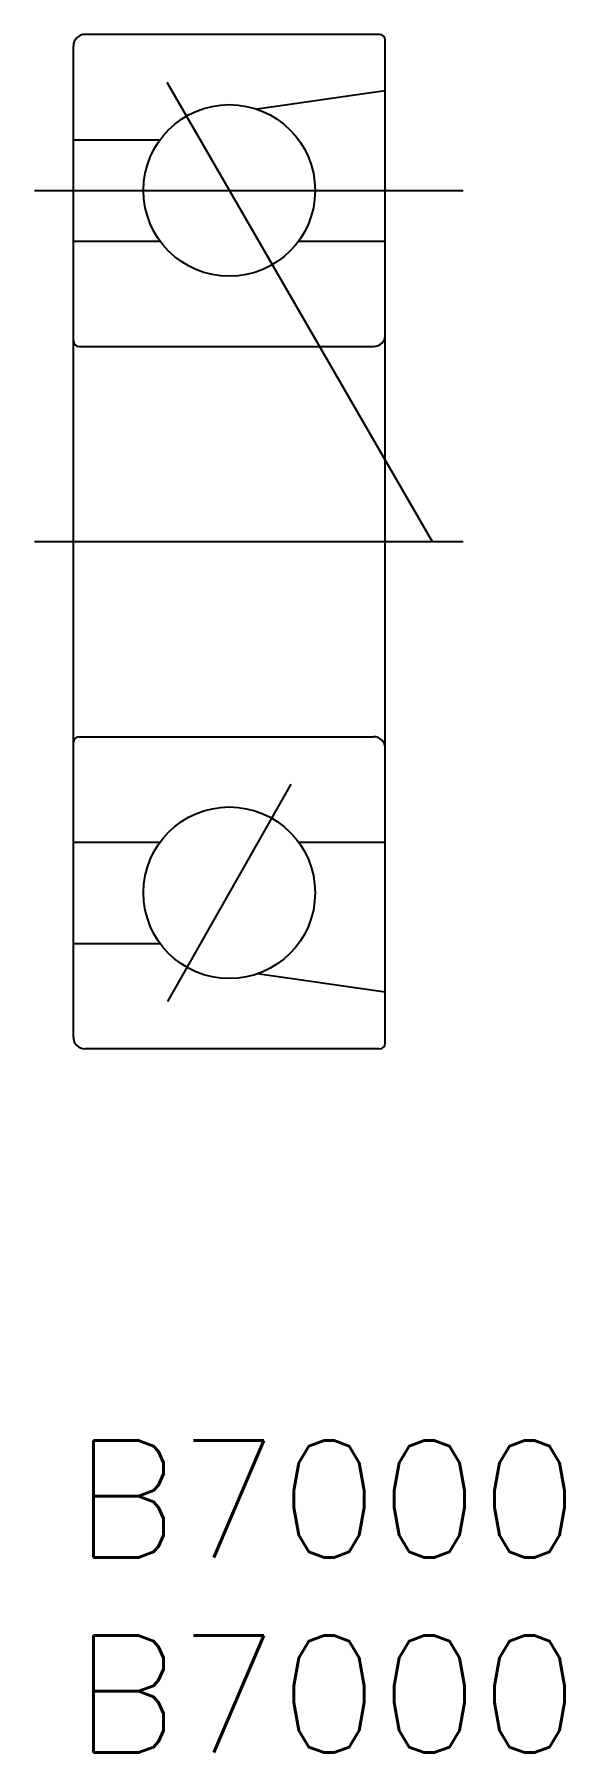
# Model space of a CAD drawing. Extents: x -1 to 12.6, y -8 to 36.
import ezdxf

# ---------------------------------------------------------------- set-up
doc = ezdxf.new("R2010")
doc.units = 0
doc.header["$LTSCALE"] = 0.5
doc.linetypes.add('CENTER', pattern=[50.8, 31.75, -6.35, 6.35, -6.35])
doc.layers.get('0').update_dxf_attribs({"linetype": 'CONTINUOUS'})
for name, color, linetype in [('MSM_CENTER', 1, 'CENTER'), ('MSM_CONTINUOUS', 7, 'CONTINUOUS'), ('MSM_PART_NUMBER', 7, 'CONTINUOUS')]:
    doc.layers.add(name, color=color, linetype=linetype)
doc.styles.get("Standard").update_dxf_attribs({"font": 'txt.shx', "height": 3, "bigfont": 'bigfont.shx'})

# ---------------------------------------------------------------- blocks, each defined once
blk = doc.blocks.new('*U3')
at = {"layer": 'MSM_PART_NUMBER'}
blk.add_text('B7000', height=3, dxfattribs=at).set_placement((0, -3))
blk = doc.blocks.new('*U4')
at = {"layer": 'MSM_PART_NUMBER'}
blk.add_text('B7000', height=3, dxfattribs=at).set_placement((0, -8))

msp = doc.modelspace()

# ---------------------------------------------------------------- linework, layer by layer
for p, q in [((8, 34.586), (4.717, 34.116)), ((8, 11.486), (4.717, 11.956))]:
    msp.add_line(p, q)
at = {"layer": 'MSM_CENTER'}
for p, q in [((2.399, 34.807), (9.2, 23.036)), ((-1, 32.036), (10, 32.036)), ((-1, 23.036), (10, 23.036)), ((5.581, 16.818), (2.419, 11.254))]:
    msp.add_line(p, q, dxfattribs=at)
at = {"layer": 'MSM_CONTINUOUS'}
for p, q in [((0, 10.336), (0, 35.736)), ((7.85, 36.036), (0.3, 36.036)), ((4.075, 36.036), (4.075, 36.036)), ((5.963, 36.036), (5.963, 36.036)), ((8, 10.186), (8, 35.886)), ((0, 33.336), (2.225, 33.336)), ((0, 30.736), (2.225, 30.736)), ((5.775, 30.736), (8, 30.736)), ((0.15, 28.036), (7.7, 28.036)), ((0.15, 18.036), (7.7, 18.036)), ((0, 15.336), (2.225, 15.336)), ((5.775, 15.336), (8, 15.336)), ((0, 12.736), (2.225, 12.736)), ((7.85, 10.036), (0.3, 10.036))]:
    msp.add_line(p, q, dxfattribs=at)
for centre in [(4, 32.036), (4, 14.036)]:
    msp.add_circle(centre, 2.2, dxfattribs=at)
for centre, radius, start, end in [((0.3, 35.736), 0.3, 90, 180), ((7.85, 35.886), 0.15, 0, 90), ((0.15, 28.186), 0.15, 180, 270), ((7.7, 28.336), 0.3, 270, 0), ((0.15, 17.886), 0.15, 90, 180), ((7.7, 17.736), 0.3, 0, 90), ((0.3, 10.336), 0.3, 180, 270), ((7.85, 10.186), 0.15, 270, 0)]:
    msp.add_arc(centre, radius, start, end, dxfattribs=at)

# ---------------------------------------------------------------- block references
for name in ['*U3', '*U4']:
    msp.add_blockref(name, (0, 0), dxfattribs=at)

doc.saveas('drawing.dxf')
